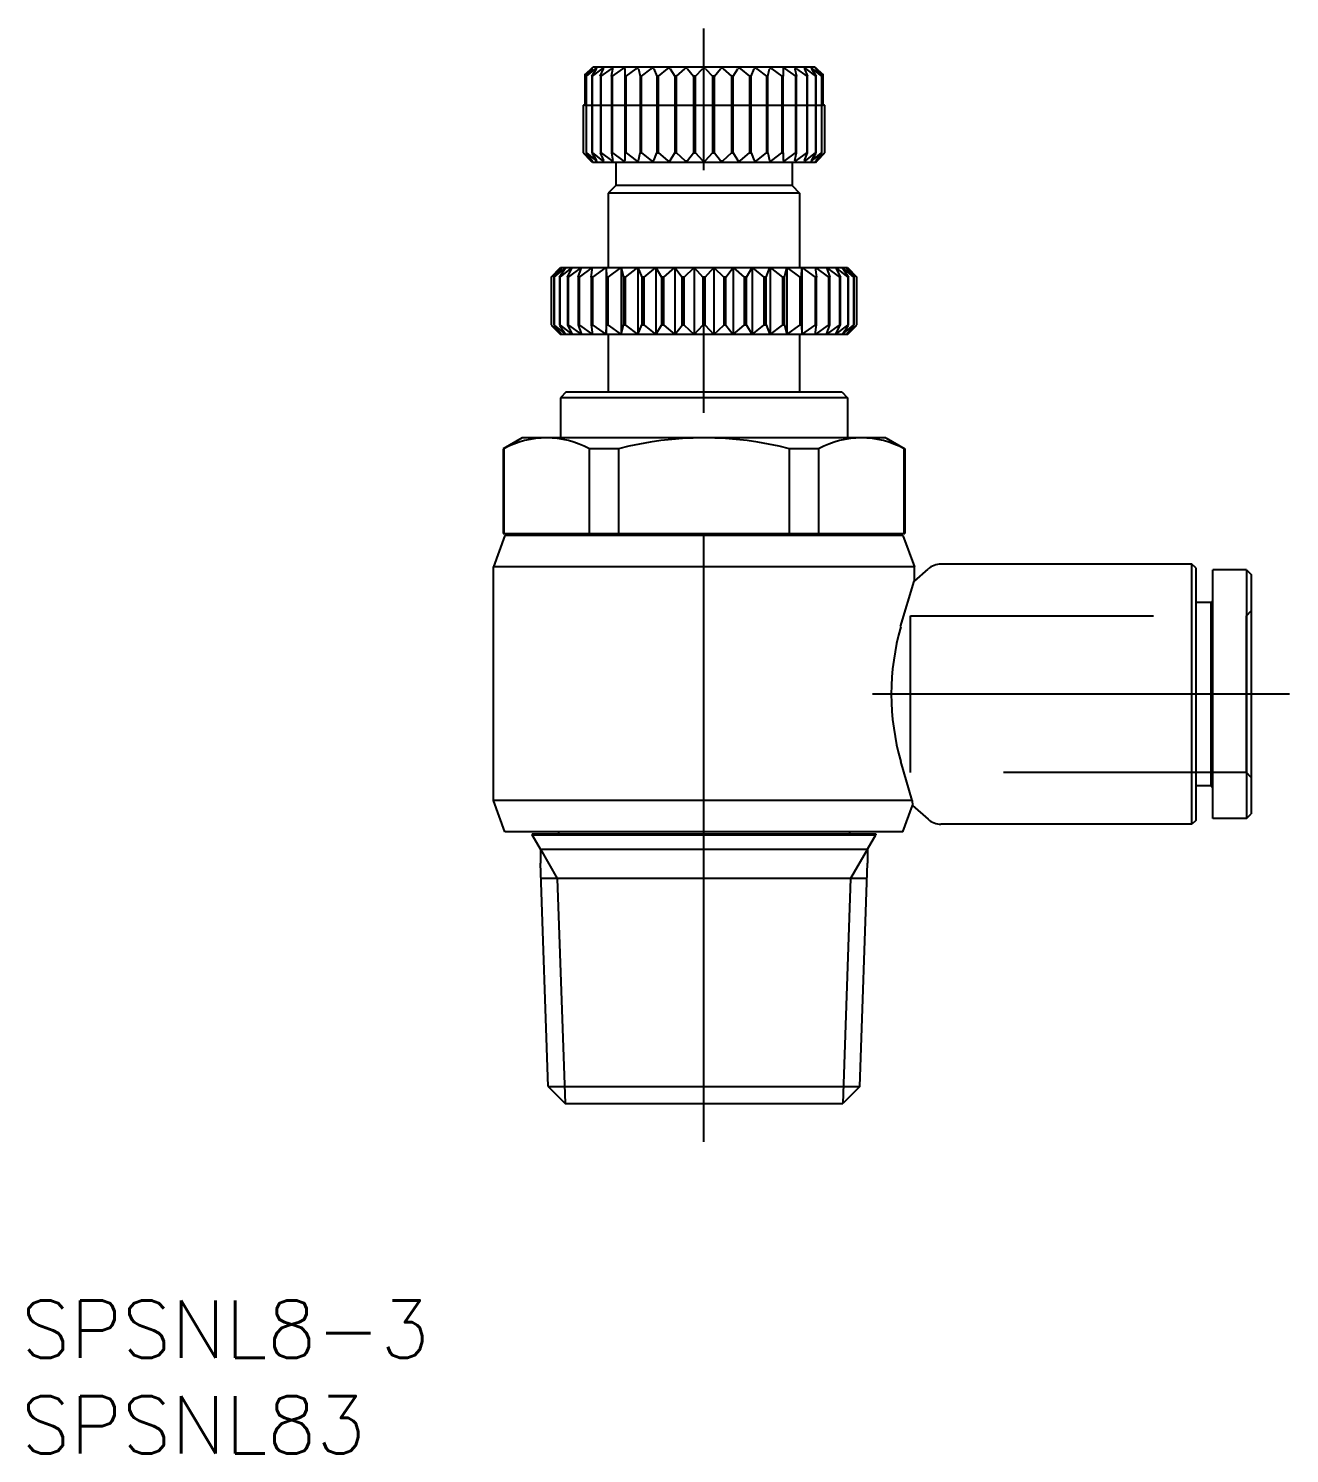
# Model space of a CAD drawing. Extents: x -98 to 11, y -40 to 35.
# Drawn here: x -98.2 to -32.3, y -39.7 to 34.8 of the extents above; entities that cross this region are included whole.
import ezdxf

# ---------------------------------------------------------------- set-up
doc = ezdxf.new("R2010")
doc.units = 0
doc.linetypes.add('CENTER', pattern=[50.8, 31.75, -6.35, 6.35, -6.35])
doc.linetypes.add('DASHED', pattern=[19.05, 12.7, -6.35])
doc.layers.get('0').update_dxf_attribs({"linetype": 'CONTINUOUS'})
doc.layers.add('CENTER', color=1, linetype='CENTER')
doc.styles.get("Standard").update_dxf_attribs({"font": 'txt.shx', "height": 3, "bigfont": 'bigfont.shx'})

# ---------------------------------------------------------------- blocks, each defined once
blk = doc.blocks.new('*U2')
at = {"color": 7, "linetype": 'CONTINUOUS'}
blk.add_text('SPSNL83', height=3, dxfattribs=at).set_placement((-98.595, -39.696))
blk = doc.blocks.new('*U3')
at = {"color": 7, "linetype": 'CONTINUOUS'}
blk.add_text('SPSNL8-3', height=3, dxfattribs=at).set_placement((-98.595, -34.696))

msp = doc.modelspace()

# ---------------------------------------------------------------- linework, layer by layer
at = {"color": 7, "linetype": 'CONTINUOUS'}
for p, q in [((-69.129, 32.374), (-68.701, 32.8)), ((-68.701, 32.8), (-57.113, 32.8)), ((-57.113, 32.8), (-56.685, 32.374)), ((-69.13, 32.375), (-68.775, 32.696)), ((-69.129, 32.374), (-69.129, 30.8)), ((-69.069, 32.301), (-68.754, 32.696)), ((-69.047, 32.3), (-69.068, 32.3)), ((-69.068, 32.3), (-69.068, 28.3)), ((-69.048, 32.301), (-68.569, 32.696)), ((-69.047, 28.3), (-69.047, 32.3)), ((-68.775, 32.696), (-68.741, 32.722)), ((-68.769, 32.3), (-68.526, 32.696)), ((-68.733, 32.3), (-68.768, 32.3)), ((-68.768, 32.3), (-68.768, 28.3)), ((-68.754, 32.696), (-68.735, 32.72)), ((-68.734, 32.301), (-68.223, 32.696)), ((-68.733, 28.3), (-68.733, 32.3)), ((-68.325, 32.3), (-68.159, 32.696)), ((-68.276, 32.3), (-68.324, 32.3)), ((-68.324, 32.3), (-68.324, 28.3)), ((-68.277, 32.301), (-67.747, 32.697)), ((-68.276, 28.3), (-68.276, 32.3)), ((-67.747, 32.3), (-67.663, 32.695)), ((-67.687, 32.3), (-67.747, 32.3)), ((-67.747, 32.3), (-67.747, 28.3)), ((-67.688, 32.301), (-67.151, 32.697)), ((-67.687, 28.3), (-67.687, 32.3)), ((-67.05, 32.695), (-67.05, 32.3)), ((-66.98, 32.3), (-67.05, 32.3)), ((-67.05, 32.3), (-67.05, 28.3)), ((-66.981, 32.301), (-66.451, 32.697)), ((-66.98, 28.3), (-66.98, 32.3)), ((-66.335, 32.695), (-66.251, 32.3)), ((-66.173, 32.3), (-66.251, 32.3)), ((-66.251, 32.3), (-66.251, 28.3)), ((-66.174, 32.301), (-65.663, 32.696)), ((-66.173, 28.3), (-66.173, 32.3)), ((-65.536, 32.696), (-65.37, 32.3)), ((-65.285, 32.3), (-65.37, 32.3)), ((-65.37, 32.3), (-65.37, 28.3)), ((-65.286, 32.301), (-64.808, 32.696)), ((-65.285, 28.3), (-65.285, 32.3)), ((-64.672, 32.696), (-64.428, 32.3)), ((-64.339, 32.3), (-64.429, 32.3)), ((-64.429, 32.3), (-64.429, 28.3)), ((-64.34, 32.301), (-63.906, 32.696)), ((-64.339, 28.3), (-64.339, 32.3)), ((-63.764, 32.696), (-63.449, 32.301)), ((-63.358, 32.3), (-63.45, 32.3)), ((-63.45, 32.3), (-63.45, 28.3)), ((-63.359, 32.301), (-62.979, 32.696)), ((-63.358, 28.3), (-63.358, 32.3)), ((-62.836, 32.696), (-62.456, 32.301)), ((-62.365, 32.3), (-62.457, 32.3)), ((-62.457, 32.3), (-62.457, 28.3)), ((-62.366, 32.301), (-62.051, 32.696)), ((-62.365, 28.3), (-62.365, 32.3)), ((-61.909, 32.696), (-61.475, 32.301)), ((-61.386, 32.3), (-61.476, 32.3)), ((-61.476, 32.3), (-61.476, 28.3)), ((-61.387, 32.3), (-61.143, 32.696)), ((-61.386, 28.3), (-61.386, 32.3)), ((-61.007, 32.696), (-60.529, 32.301)), ((-60.444, 32.3), (-60.53, 32.3)), ((-60.53, 32.3), (-60.53, 28.3)), ((-60.445, 32.3), (-60.279, 32.696)), ((-60.444, 28.3), (-60.444, 32.3)), ((-60.152, 32.696), (-59.641, 32.301)), ((-59.563, 32.3), (-59.642, 32.3)), ((-59.642, 32.3), (-59.642, 28.3)), ((-59.564, 32.3), (-59.48, 32.695)), ((-59.563, 28.3), (-59.563, 32.3)), ((-59.364, 32.697), (-58.834, 32.301)), ((-58.765, 32.3), (-58.835, 32.3)), ((-58.835, 32.3), (-58.835, 28.3)), ((-58.765, 32.695), (-58.765, 32.3)), ((-58.765, 28.3), (-58.765, 32.3)), ((-58.664, 32.697), (-58.127, 32.301)), ((-58.152, 32.695), (-58.068, 32.3)), ((-58.068, 32.3), (-58.128, 32.3)), ((-58.128, 32.3), (-58.128, 28.3)), ((-58.068, 32.697), (-57.538, 32.301)), ((-58.068, 28.3), (-58.068, 32.3)), ((-57.656, 32.696), (-57.49, 32.3)), ((-57.591, 32.696), (-57.082, 32.3)), ((-57.491, 32.3), (-57.539, 32.3)), ((-57.539, 32.3), (-57.539, 28.3)), ((-57.491, 28.3), (-57.491, 32.3)), ((-57.289, 32.696), (-57.046, 32.3)), ((-57.246, 32.696), (-56.768, 32.3)), ((-57.046, 32.3), (-57.082, 32.3)), ((-57.082, 32.3), (-57.082, 28.3)), ((-57.061, 32.696), (-57.08, 32.72)), ((-57.039, 32.696), (-57.074, 32.722)), ((-57.061, 32.696), (-56.747, 32.3)), ((-57.046, 28.3), (-57.046, 32.3)), ((-57.039, 32.696), (-56.685, 32.374)), ((-56.747, 32.3), (-56.768, 32.3)), ((-56.768, 32.3), (-56.768, 28.3)), ((-56.747, 28.3), (-56.747, 32.3)), ((-56.685, 30.8), (-56.685, 32.374)), ((-69.216, 30.8), (-69.209, 30.8)), ((-69.216, 30.8), (-69.216, 28.3)), ((-69.129, 30.8), (-69.209, 30.8)), ((-69.209, 28.3), (-69.209, 30.8)), ((-56.606, 30.8), (-56.685, 30.8)), ((-56.606, 30.8), (-56.606, 28.3)), ((-56.606, 30.8), (-56.598, 30.8)), ((-56.598, 28.3), (-56.598, 30.8)), ((-69.217, 28.299), (-68.837, 27.905)), ((-69.216, 28.3), (-69.209, 28.3)), ((-69.21, 28.299), (-68.776, 27.904)), ((-69.069, 28.299), (-68.754, 27.904)), ((-69.068, 28.3), (-69.047, 28.3)), ((-69.048, 28.299), (-68.568, 27.905)), ((-68.837, 27.905), (-68.807, 27.875)), ((-68.837, 27.905), (-68.807, 27.875)), ((-68.732, 27.8), (-68.807, 27.875)), ((-68.776, 27.904), (-68.741, 27.878)), ((-68.769, 28.3), (-68.526, 27.904)), ((-68.768, 28.3), (-68.733, 28.3)), ((-68.754, 27.904), (-68.735, 27.88)), ((-68.734, 28.299), (-68.223, 27.905)), ((-57.082, 27.8), (-68.732, 27.8)), ((-68.325, 28.3), (-68.159, 27.904)), ((-68.324, 28.3), (-68.276, 28.3)), ((-68.277, 28.299), (-67.747, 27.903)), ((-67.747, 28.3), (-67.687, 28.3)), ((-67.747, 28.3), (-67.663, 27.905)), ((-67.688, 28.299), (-67.151, 27.903)), ((-67.507, 27.8), (-67.507, 26.6)), ((-67.05, 28.3), (-66.98, 28.3)), ((-67.05, 28.3), (-67.05, 27.905)), ((-66.981, 28.299), (-66.451, 27.903)), ((-66.335, 27.905), (-66.251, 28.3)), ((-66.251, 28.3), (-66.173, 28.3)), ((-66.174, 28.299), (-65.663, 27.904)), ((-65.536, 27.904), (-65.37, 28.3)), ((-65.37, 28.3), (-65.285, 28.3)), ((-65.286, 28.299), (-64.808, 27.904)), ((-64.672, 27.904), (-64.428, 28.3)), ((-64.429, 28.3), (-64.339, 28.3)), ((-64.34, 28.299), (-63.906, 27.904)), ((-63.764, 27.904), (-63.449, 28.299)), ((-63.45, 28.3), (-63.358, 28.3)), ((-63.359, 28.299), (-62.979, 27.904)), ((-62.836, 27.904), (-62.456, 28.299)), ((-62.457, 28.3), (-62.365, 28.3)), ((-62.366, 28.299), (-62.051, 27.904)), ((-61.909, 27.904), (-61.475, 28.299)), ((-61.476, 28.3), (-61.386, 28.3)), ((-61.387, 28.3), (-61.143, 27.904)), ((-61.007, 27.904), (-60.529, 28.299)), ((-60.53, 28.3), (-60.444, 28.3)), ((-60.445, 28.3), (-60.279, 27.904)), ((-60.152, 27.904), (-59.641, 28.299)), ((-59.642, 28.3), (-59.563, 28.3)), ((-59.564, 28.3), (-59.48, 27.905)), ((-59.364, 27.903), (-58.834, 28.299)), ((-58.835, 28.3), (-58.765, 28.3)), ((-58.765, 28.3), (-58.765, 27.905)), ((-58.664, 27.903), (-58.127, 28.299)), ((-58.307, 27.8), (-58.307, 26.6)), ((-58.152, 27.905), (-58.068, 28.3)), ((-58.128, 28.3), (-58.068, 28.3)), ((-58.068, 27.903), (-57.538, 28.299)), ((-57.656, 27.904), (-57.49, 28.3)), ((-57.591, 27.904), (-57.081, 28.299)), ((-57.539, 28.3), (-57.491, 28.3)), ((-57.289, 27.904), (-57.046, 28.3)), ((-57.246, 27.904), (-56.767, 28.299)), ((-57.082, 28.3), (-57.046, 28.3)), ((-57.082, 27.8), (-57.007, 27.875)), ((-57.061, 27.904), (-57.08, 27.88)), ((-57.039, 27.904), (-57.074, 27.878)), ((-57.061, 27.904), (-56.746, 28.299)), ((-57.039, 27.904), (-56.605, 28.299)), ((-57.007, 27.875), (-56.978, 27.905)), ((-56.978, 27.905), (-57.007, 27.875)), ((-57.007, 27.875), (-56.978, 27.905)), ((-56.977, 27.904), (-56.598, 28.299)), ((-56.768, 28.3), (-56.747, 28.3)), ((-56.606, 28.3), (-56.598, 28.3)), ((-67.507, 26.6), (-67.907, 26.2)), ((-57.907, 26.2), (-67.907, 26.2)), ((-67.907, 26.2), (-67.907, 22.3)), ((-58.307, 26.6), (-67.507, 26.6)), ((-58.307, 26.6), (-57.907, 26.2)), ((-57.907, 26.2), (-57.907, 22.3)), ((-70.894, 21.801), (-70.409, 22.301)), ((-70.884, 21.8), (-70.893, 21.8)), ((-70.893, 21.8), (-70.893, 19.3)), ((-70.885, 21.801), (-70.339, 22.301)), ((-70.884, 19.3), (-70.884, 21.8)), ((-70.753, 21.801), (-70.339, 22.301)), ((-70.727, 21.8), (-70.752, 21.8)), ((-70.752, 21.8), (-70.752, 19.3)), ((-70.729, 21.801), (-70.131, 22.301)), ((-70.727, 19.3), (-70.727, 21.8)), ((-70.467, 21.801), (-70.13, 22.301)), ((-70.425, 21.8), (-70.466, 21.8)), ((-70.466, 21.8), (-70.466, 19.3)), ((-70.426, 21.801), (-69.788, 22.302)), ((-70.425, 19.3), (-70.425, 21.8)), ((-70.407, 22.3), (-70.338, 22.3)), ((-70.338, 22.3), (-70.129, 22.3)), ((-70.129, 22.3), (-69.787, 22.3)), ((-70.039, 21.8), (-69.788, 22.301)), ((-69.982, 21.8), (-70.038, 21.8)), ((-70.038, 21.8), (-70.038, 19.3)), ((-69.983, 21.801), (-69.317, 22.302)), ((-69.982, 19.3), (-69.982, 21.8)), ((-69.787, 22.3), (-69.316, 22.3)), ((-69.479, 21.8), (-69.316, 22.3)), ((-69.408, 21.8), (-69.478, 21.8)), ((-69.478, 21.8), (-69.478, 19.3)), ((-69.409, 21.801), (-68.726, 22.302)), ((-69.408, 19.3), (-69.408, 21.8)), ((-69.316, 22.3), (-68.725, 22.3)), ((-68.796, 21.8), (-68.726, 22.3)), ((-68.712, 21.8), (-68.795, 21.8)), ((-68.795, 21.8), (-68.795, 19.3)), ((-68.725, 22.3), (-68.027, 22.3)), ((-68.713, 21.801), (-68.028, 22.302)), ((-68.712, 19.3), (-68.712, 21.8)), ((-68.027, 22.3), (-67.233, 22.3)), ((-68.027, 22.3), (-68.027, 18.8)), ((-68.026, 22.3), (-68.003, 21.8)), ((-67.909, 21.8), (-68.003, 21.8)), ((-68.003, 21.8), (-68.003, 19.3)), ((-67.91, 21.801), (-67.234, 22.302)), ((-67.909, 19.3), (-67.909, 21.8)), ((-67.233, 22.3), (-66.358, 22.3)), ((-67.233, 22.3), (-67.233, 18.8)), ((-67.232, 22.3), (-67.115, 21.8)), ((-67.012, 21.8), (-67.116, 21.8)), ((-67.116, 21.8), (-67.116, 19.3)), ((-67.013, 21.801), (-66.359, 22.302)), ((-67.012, 19.3), (-67.012, 21.8)), ((-66.358, 22.3), (-65.419, 22.3)), ((-66.358, 22.3), (-66.358, 18.8)), ((-66.357, 22.3), (-66.15, 21.8)), ((-66.039, 21.8), (-66.15, 21.8)), ((-66.15, 21.8), (-66.15, 19.3)), ((-66.04, 21.801), (-65.42, 22.302)), ((-66.039, 19.3), (-66.039, 21.8)), ((-65.419, 22.3), (-64.433, 22.3)), ((-65.419, 22.3), (-65.419, 18.8)), ((-65.418, 22.301), (-65.123, 21.801)), ((-65.007, 21.8), (-65.124, 21.8)), ((-65.124, 21.8), (-65.124, 19.3)), ((-65.008, 21.801), (-64.435, 22.301)), ((-65.007, 19.3), (-65.007, 21.8)), ((-64.433, 22.3), (-63.419, 22.3)), ((-64.433, 22.3), (-64.433, 18.8)), ((-64.432, 22.301), (-64.056, 21.801)), ((-63.936, 21.8), (-64.057, 21.8)), ((-64.057, 21.8), (-64.057, 19.3)), ((-63.938, 21.801), (-63.421, 22.301)), ((-63.936, 19.3), (-63.936, 21.8)), ((-63.419, 22.3), (-62.396, 22.3)), ((-63.419, 22.3), (-63.419, 18.8)), ((-63.418, 22.301), (-62.967, 21.801)), ((-62.847, 21.8), (-62.968, 21.8)), ((-62.968, 21.8), (-62.968, 19.3)), ((-62.848, 21.801), (-62.397, 22.301)), ((-62.847, 19.3), (-62.847, 21.8)), ((-62.396, 22.3), (-61.381, 22.3)), ((-62.396, 22.3), (-62.396, 18.8)), ((-62.394, 22.301), (-61.877, 21.801)), ((-61.758, 21.8), (-61.878, 21.8)), ((-61.878, 21.8), (-61.878, 19.3)), ((-61.759, 21.801), (-61.383, 22.301)), ((-61.758, 19.3), (-61.758, 21.8)), ((-61.381, 22.3), (-60.396, 22.3)), ((-61.381, 22.3), (-61.381, 18.8)), ((-61.38, 22.301), (-60.807, 21.801)), ((-60.691, 21.8), (-60.808, 21.8)), ((-60.808, 21.8), (-60.808, 19.3)), ((-60.692, 21.801), (-60.397, 22.301)), ((-60.691, 19.3), (-60.691, 21.8)), ((-60.396, 22.3), (-59.457, 22.3)), ((-60.396, 22.3), (-60.396, 18.8)), ((-60.395, 22.302), (-59.775, 21.801)), ((-59.665, 21.8), (-59.776, 21.8)), ((-59.776, 21.8), (-59.776, 19.3)), ((-59.665, 21.8), (-59.458, 22.3)), ((-59.665, 19.3), (-59.665, 21.8)), ((-59.457, 22.3), (-58.582, 22.3)), ((-59.457, 22.3), (-59.457, 18.8)), ((-59.456, 22.302), (-58.802, 21.801)), ((-58.699, 21.8), (-58.803, 21.8)), ((-58.803, 21.8), (-58.803, 19.3)), ((-58.699, 21.8), (-58.583, 22.3)), ((-58.699, 19.3), (-58.699, 21.8)), ((-58.582, 22.3), (-57.788, 22.3)), ((-58.582, 22.3), (-58.582, 18.8)), ((-58.581, 22.302), (-57.905, 21.801)), ((-57.812, 21.8), (-57.906, 21.8)), ((-57.906, 21.8), (-57.906, 19.3)), ((-57.812, 21.8), (-57.788, 22.3)), ((-57.812, 19.3), (-57.812, 21.8)), ((-57.788, 22.3), (-57.09, 22.3)), ((-57.788, 22.3), (-57.788, 18.8)), ((-57.787, 22.302), (-57.101, 21.801)), ((-57.019, 21.8), (-57.102, 21.8)), ((-57.102, 21.8), (-57.102, 19.3)), ((-57.09, 22.3), (-56.499, 22.3)), ((-57.089, 22.3), (-57.019, 21.8)), ((-57.088, 22.302), (-56.406, 21.801)), ((-57.019, 19.3), (-57.019, 21.8)), ((-56.499, 22.3), (-56.028, 22.3)), ((-56.499, 22.3), (-56.336, 21.8)), ((-56.498, 22.302), (-55.831, 21.801)), ((-56.337, 21.8), (-56.407, 21.8)), ((-56.407, 21.8), (-56.407, 19.3)), ((-56.337, 19.3), (-56.337, 21.8)), ((-56.028, 22.3), (-55.686, 22.3)), ((-56.027, 22.302), (-55.389, 21.801)), ((-56.027, 22.301), (-55.776, 21.8)), ((-55.777, 21.8), (-55.833, 21.8)), ((-55.833, 21.8), (-55.833, 19.3)), ((-55.777, 19.3), (-55.777, 21.8)), ((-55.686, 22.3), (-55.477, 22.3)), ((-55.684, 22.301), (-55.086, 21.801)), ((-55.684, 22.301), (-55.348, 21.801)), ((-55.477, 22.3), (-55.407, 22.3)), ((-55.476, 22.301), (-54.929, 21.801)), ((-55.476, 22.301), (-55.062, 21.801)), ((-55.406, 22.301), (-54.921, 21.801)), ((-55.349, 21.8), (-55.39, 21.8)), ((-55.39, 21.8), (-55.39, 19.3)), ((-55.349, 19.3), (-55.349, 21.8)), ((-55.063, 21.8), (-55.087, 21.8)), ((-55.087, 21.8), (-55.087, 19.3)), ((-55.063, 19.3), (-55.063, 21.8)), ((-54.922, 21.8), (-54.93, 21.8)), ((-54.93, 21.8), (-54.93, 19.3)), ((-54.922, 19.3), (-54.922, 21.8)), ((-70.894, 19.299), (-70.409, 18.799)), ((-70.893, 19.3), (-70.884, 19.3)), ((-70.885, 19.299), (-70.339, 18.799)), ((-70.753, 19.299), (-70.339, 18.799)), ((-70.752, 19.3), (-70.727, 19.3)), ((-70.729, 19.299), (-70.131, 18.799)), ((-70.467, 19.299), (-70.13, 18.799)), ((-70.466, 19.3), (-70.425, 19.3)), ((-70.426, 19.299), (-69.788, 18.798)), ((-70.338, 18.8), (-70.407, 18.8)), ((-70.129, 18.8), (-70.338, 18.8)), ((-69.787, 18.8), (-70.129, 18.8)), ((-70.039, 19.3), (-69.788, 18.799)), ((-70.038, 19.3), (-69.982, 19.3)), ((-69.983, 19.299), (-69.317, 18.798)), ((-69.316, 18.8), (-69.787, 18.8)), ((-69.479, 19.3), (-69.316, 18.8)), ((-69.478, 19.3), (-69.408, 19.3)), ((-69.409, 19.299), (-68.726, 18.798)), ((-68.725, 18.8), (-69.316, 18.8)), ((-68.796, 19.3), (-68.726, 18.8)), ((-68.795, 19.3), (-68.712, 19.3)), ((-68.027, 18.8), (-68.725, 18.8)), ((-68.713, 19.299), (-68.028, 18.798)), ((-67.233, 18.8), (-68.027, 18.8)), ((-68.026, 18.8), (-68.003, 19.3)), ((-68.003, 19.3), (-67.909, 19.3)), ((-67.91, 19.299), (-67.234, 18.798)), ((-67.907, 18.8), (-67.907, 15.8)), ((-66.358, 18.8), (-67.233, 18.8)), ((-67.232, 18.8), (-67.115, 19.3)), ((-67.116, 19.3), (-67.012, 19.3)), ((-67.013, 19.299), (-66.359, 18.798)), ((-65.419, 18.8), (-66.358, 18.8)), ((-66.357, 18.8), (-66.15, 19.3)), ((-66.15, 19.3), (-66.039, 19.3)), ((-66.04, 19.299), (-65.42, 18.798)), ((-64.433, 18.8), (-65.419, 18.8)), ((-65.418, 18.799), (-65.123, 19.299)), ((-65.124, 19.3), (-65.007, 19.3)), ((-65.008, 19.299), (-64.435, 18.799)), ((-63.419, 18.8), (-64.433, 18.8)), ((-64.432, 18.799), (-64.056, 19.299)), ((-64.057, 19.3), (-63.936, 19.3)), ((-63.938, 19.299), (-63.421, 18.799)), ((-62.396, 18.8), (-63.419, 18.8)), ((-63.418, 18.799), (-62.967, 19.299)), ((-62.968, 19.3), (-62.847, 19.3)), ((-62.848, 19.299), (-62.397, 18.799)), ((-61.381, 18.8), (-62.396, 18.8)), ((-62.394, 18.799), (-61.877, 19.299)), ((-61.878, 19.3), (-61.758, 19.3)), ((-61.759, 19.299), (-61.383, 18.799)), ((-60.396, 18.8), (-61.381, 18.8)), ((-61.38, 18.799), (-60.807, 19.299)), ((-60.808, 19.3), (-60.691, 19.3)), ((-60.692, 19.299), (-60.397, 18.799)), ((-59.457, 18.8), (-60.396, 18.8)), ((-60.395, 18.798), (-59.775, 19.299)), ((-59.776, 19.3), (-59.665, 19.3)), ((-59.665, 19.3), (-59.458, 18.8)), ((-58.582, 18.8), (-59.457, 18.8)), ((-59.456, 18.798), (-58.802, 19.299)), ((-58.803, 19.3), (-58.699, 19.3)), ((-58.699, 19.3), (-58.583, 18.8)), ((-57.788, 18.8), (-58.582, 18.8)), ((-58.581, 18.798), (-57.905, 19.299)), ((-57.907, 18.8), (-57.907, 15.8)), ((-57.906, 19.3), (-57.812, 19.3)), ((-57.812, 19.3), (-57.788, 18.8)), ((-57.09, 18.8), (-57.788, 18.8)), ((-57.787, 18.798), (-57.101, 19.299)), ((-57.102, 19.3), (-57.019, 19.3)), ((-56.499, 18.8), (-57.09, 18.8)), ((-57.089, 18.8), (-57.019, 19.3)), ((-57.088, 18.798), (-56.406, 19.299)), ((-56.499, 18.8), (-56.336, 19.3)), ((-56.028, 18.8), (-56.499, 18.8)), ((-56.498, 18.798), (-55.831, 19.299)), ((-56.407, 19.3), (-56.337, 19.3)), ((-55.686, 18.8), (-56.028, 18.8)), ((-56.027, 18.799), (-55.776, 19.3)), ((-56.027, 18.798), (-55.389, 19.299)), ((-55.833, 19.3), (-55.777, 19.3)), ((-55.477, 18.8), (-55.686, 18.8)), ((-55.684, 18.799), (-55.086, 19.299)), ((-55.684, 18.799), (-55.348, 19.299)), ((-55.407, 18.8), (-55.477, 18.8)), ((-55.476, 18.799), (-54.929, 19.299)), ((-55.476, 18.799), (-55.062, 19.299)), ((-55.406, 18.799), (-54.921, 19.299)), ((-55.39, 19.3), (-55.349, 19.3)), ((-55.087, 19.3), (-55.063, 19.3)), ((-54.93, 19.3), (-54.922, 19.3)), ((-70.107, 15.8), (-70.407, 15.5)), ((-70.107, 15.8), (-55.707, 15.8)), ((-55.707, 15.8), (-55.407, 15.5)), ((-55.407, 15.5), (-70.407, 15.5)), ((-70.407, 15.5), (-70.407, 13.4)), ((-55.407, 15.5), (-55.407, 13.4)), ((-72.407, 13.4), (-73.407, 12.823)), ((-73.371, 12.823), (-73.407, 12.823)), ((-73.407, 12.823), (-73.407, 8.4)), ((-73.371, 12.823), (-73.371, 8.4)), ((-71.135, 13.4), (-72.407, 13.4)), ((-62.907, 13.4), (-71.135, 13.4)), ((-68.899, 8.4), (-68.899, 12.823)), ((-67.38, 12.823), (-68.899, 12.823)), ((-67.38, 12.823), (-67.38, 8.4)), ((-54.68, 13.4), (-62.907, 13.4)), ((-58.435, 8.4), (-58.435, 12.823)), ((-56.916, 12.823), (-58.435, 12.823)), ((-56.916, 12.823), (-56.916, 8.4)), ((-53.407, 13.4), (-54.68, 13.4)), ((-53.407, 13.4), (-52.407, 12.823)), ((-52.444, 8.4), (-52.444, 12.823)), ((-52.407, 12.823), (-52.444, 12.823)), ((-52.407, 12.823), (-52.407, 8.4)), ((-73.307, 8.3), (-73.907, 6.652)), ((-73.407, 8.4), (-73.371, 8.4)), ((-73.371, 8.4), (-68.899, 8.4)), ((-52.507, 8.3), (-73.307, 8.3)), ((-70.507, 8.4), (-70.507, 8.3)), ((-68.899, 8.4), (-67.38, 8.4)), ((-67.38, 8.4), (-58.435, 8.4)), ((-58.435, 8.4), (-56.916, 8.4)), ((-56.916, 8.4), (-52.444, 8.4)), ((-55.307, 8.4), (-55.307, 8.3)), ((-52.507, 8.3), (-51.907, 6.652)), ((-52.444, 8.4), (-52.407, 8.4)), ((-37.407, 6.8), (-50.524, 6.8)), ((-37.407, -6.8), (-37.407, 6.8)), ((-37.207, 6.6), (-37.407, 6.8)), ((-51.907, 6.652), (-73.907, 6.652)), ((-73.907, -5.552), (-73.907, 6.652)), ((-51.907, 5.9), (-51.907, 6.652)), ((-51.907, 5.9), (-51.193, 6.543)), ((-37.207, 6.6), (-37.207, -6.6)), ((-34.557, 6.5), (-36.307, 6.5)), ((-36.307, -6.5), (-36.307, 6.5)), ((-34.557, 6.5), (-34.307, 6.25)), ((-34.557, 6.5), (-34.557, -6.5)), ((-34.307, 6.25), (-34.307, -6.25)), ((-52.637, 3.529), (-51.923, 5.905)), ((-36.407, 4.8), (-37.207, 4.8)), ((-36.407, 4.8), (-36.307, 4.9)), ((-36.407, -4.8), (-36.407, 4.8)), ((-52.634, -3.528), (-52.043, -5.555)), ((-36.407, -4.8), (-37.207, -4.8)), ((-36.407, -4.8), (-36.307, -4.9)), ((-52.031, -5.552), (-73.907, -5.552)), ((-73.307, -7.2), (-73.907, -5.552)), ((-52.507, -7.2), (-52.003, -5.814)), ((-52.031, -5.552), (-52.003, -5.814)), ((-52.003, -5.814), (-51.193, -6.543)), ((-37.207, -6.6), (-37.407, -6.8)), ((-34.557, -6.5), (-36.307, -6.5)), ((-34.557, -6.5), (-34.307, -6.25)), ((-52.507, -7.2), (-73.307, -7.2)), ((-71.889, -7.3), (-53.926, -7.3)), ((-71.889, -7.3), (-71.889, -7.35)), ((-71.889, -7.35), (-53.926, -7.35)), ((-71.456, -8.1), (-71.889, -7.35)), ((-70.507, -7.2), (-70.507, -7.3)), ((-55.307, -7.2), (-55.307, -7.3)), ((-54.359, -8.1), (-53.926, -7.35)), ((-53.926, -7.3), (-53.926, -7.35)), ((-37.407, -6.8), (-50.524, -6.8)), ((-71.456, -8.1), (-54.359, -8.1)), ((-71.456, -8.1), (-71.456, -8.831)), ((-54.359, -8.1), (-54.359, -8.831)), ((-71.048, -20.513), (-71.456, -8.831)), ((-54.767, -20.513), (-54.359, -8.831)), ((-54.387, -9.631), (-71.424, -9.631)), ((-71.048, -20.513), (-54.767, -20.513)), ((-71.048, -20.513), (-70.161, -21.4)), ((-54.767, -20.513), (-55.654, -21.4)), ((-70.161, -21.4), (-55.654, -21.4))]:
    msp.add_line(p, q, dxfattribs=at)
at = {"color": 3, "linetype": 'DASHED'}
for p, q in [((-69.129, 30.8), (-56.685, 30.8)), ((-52.107, 4.1), (-34.557, 4.1)), ((-52.107, -4.1), (-52.107, 4.1)), ((-34.557, 4.1), (-34.307, 4.35)), ((-34.557, -4.1), (-34.557, 4.1)), ((-34.557, -4.1), (-52.107, -4.1)), ((-34.307, -4.35), (-34.557, -4.1))]:
    msp.add_line(p, q, dxfattribs=at)
at = {"color": 3, "linetype": 'CONTINUOUS'}
for p, q in [((-71.456, -8.1), (-70.572, -9.631)), ((-54.359, -8.1), (-55.243, -9.631)), ((-70.572, -9.631), (-70.161, -21.4)), ((-55.243, -9.631), (-55.654, -21.4))]:
    msp.add_line(p, q, dxfattribs=at)
at = {"color": 7, "linetype": 'CONTINUOUS'}
for centre, radius, start, end in [((-68.731, 32.707), 0.0181, 104.04183, 124.759), ((-68.735, 32.724), 0.00118, 345.08201, 106.05787), ((-68.746, 32.726), 0.0128, 330.5686, 349.74498), ((-68.468, 32.577), 0.157, 109.24772, 130.33271), ((-68.561, 32.728), 0.0479, 317.31641, 347.87185), ((-68.518, 32.72), 0.00489, 336.60196, 102.37157), ((-68.081, 32.493), 0.248, 112.53872, 125.13073), ((-68.166, 32.702), 0.0232, 66.98784, 114.30581), ((-68.189, 32.715), 0.0355, 327.44701, 353.0339), ((-68.165, 32.714), 0.0117, 341.28507, 49.09386), ((-67.541, 32.354), 0.399, 112.84922, 121.04384), ((-67.679, 32.672), 0.0531, 89.35754, 108.13259), ((-67.679, 32.708), 0.0172, 22.94302, 90), ((-67.692, 32.705), 0.0308, 341.37211, 17.57009), ((-67.071, 32.598), 0.127, 92.70375, 129.19856), ((-67.077, 32.698), 0.027, 354.41715, 89.67999), ((-66.382, 32.628), 0.0972, 73.76648, 134.8164), ((-66.371, 32.687), 0.0373, 12.3395, 63.92918), ((-65.584, 32.592), 0.131, 82.60188, 127.30583), ((-65.582, 32.673), 0.0518, 26.12097, 72.72123), ((-64.74, 32.629), 0.0956, 44.27842, 135.21482), ((-63.835, 32.623), 0.102, 45.68024, 134.07894), ((-62.907, 32.621), 0.104, 46.22422, 133.77578), ((-61.98, 32.623), 0.102, 45.92106, 134.31976), ((-61.075, 32.629), 0.0956, 44.78518, 135.72158), ((-60.233, 32.673), 0.0518, 107.27877, 153.87903), ((-60.231, 32.592), 0.131, 52.69417, 97.39812), ((-59.443, 32.687), 0.0373, 116.07082, 167.6605), ((-59.433, 32.628), 0.0972, 45.1836, 106.23352), ((-58.738, 32.698), 0.027, 90.32001, 185.58285), ((-58.744, 32.598), 0.127, 50.79408, 87.2955), ((-58.123, 32.705), 0.0308, 162.42991, 198.62789), ((-58.136, 32.708), 0.0172, 87.36404, 157.05698), ((-58.135, 32.673), 0.0522, 71.78664, 90.0137), ((-58.274, 32.354), 0.399, 58.95616, 67.15078), ((-57.65, 32.714), 0.0117, 130.90614, 198.71493), ((-57.626, 32.715), 0.0355, 186.9661, 212.55299), ((-57.649, 32.702), 0.0232, 65.69419, 113.01216), ((-57.734, 32.493), 0.248, 54.86927, 67.46128), ((-57.296, 32.72), 0.00489, 77.62843, 203.39804), ((-57.254, 32.728), 0.0479, 192.12875, 222.68345), ((-57.347, 32.577), 0.157, 49.66631, 70.7522), ((-57.08, 32.724), 0.00118, 73.94213, 194.91799), ((-57.069, 32.726), 0.0128, 190.25502, 209.4314), ((-57.084, 32.707), 0.0181, 55.241, 75.95817), ((-68.731, 27.893), 0.0181, 235.241, 255.95817), ((-68.746, 27.874), 0.0128, 10.25502, 29.4314), ((-68.735, 27.876), 0.00118, 253.94213, 14.91799), ((-68.482, 27.992), 0.123, 225.29285, 252.22003), ((-68.561, 27.872), 0.0479, 12.12815, 42.68359), ((-68.518, 27.88), 0.00489, 257.62843, 23.39804), ((-68.117, 28.031), 0.165, 230.13329, 249.04846), ((-68.166, 27.898), 0.0232, 245.69419, 293.01216), ((-68.189, 27.885), 0.0355, 6.9661, 32.55299), ((-68.165, 27.886), 0.0117, 310.90614, 18.71493), ((-67.541, 28.246), 0.399, 238.95616, 247.15078), ((-67.68, 27.927), 0.0522, 251.79222, 270.00811), ((-67.679, 27.892), 0.0172, 267.36404, 337.05698), ((-67.692, 27.895), 0.0308, 342.42991, 18.62789), ((-67.071, 28.002), 0.127, 230.80144, 267.29625), ((-67.077, 27.902), 0.027, 270.32001, 5.58285), ((-66.382, 27.972), 0.0972, 225.1836, 286.23352), ((-66.371, 27.913), 0.0373, 296.07082, 347.6605), ((-65.584, 28.008), 0.131, 232.69417, 277.39812), ((-65.582, 27.927), 0.0518, 287.27877, 333.87903), ((-64.74, 27.971), 0.0956, 224.78518, 315.72158), ((-63.835, 27.977), 0.102, 225.92106, 314.31976), ((-62.907, 27.979), 0.104, 226.22231, 313.77769), ((-61.98, 27.977), 0.102, 225.68024, 314.07894), ((-61.075, 27.971), 0.0956, 224.27842, 315.21482), ((-60.233, 27.927), 0.0518, 206.12097, 252.72123), ((-60.231, 28.008), 0.131, 262.60188, 307.30583), ((-59.443, 27.913), 0.0373, 192.3395, 243.92918), ((-59.433, 27.972), 0.0972, 253.76648, 314.8164), ((-58.738, 27.902), 0.027, 174.41715, 269.67999), ((-58.744, 28.002), 0.127, 272.70375, 309.19856), ((-58.123, 27.895), 0.0308, 161.37211, 197.57009), ((-58.136, 27.892), 0.0172, 202.94302, 272.63596), ((-58.135, 27.927), 0.0522, 269.9863, 288.21336), ((-58.274, 28.246), 0.399, 292.84922, 301.04384), ((-57.65, 27.886), 0.0117, 161.28507, 229.09386), ((-57.626, 27.885), 0.0355, 147.44701, 173.0339), ((-57.649, 27.898), 0.0232, 246.98784, 294.30581), ((-57.734, 28.107), 0.248, 292.53872, 305.13073), ((-57.254, 27.872), 0.0479, 137.31641, 167.87185), ((-57.296, 27.88), 0.00489, 156.60196, 282.37157), ((-57.347, 28.023), 0.157, 289.24776, 310.33267), ((-57.069, 27.874), 0.0128, 150.5686, 169.74498), ((-57.08, 27.876), 0.00118, 165.08201, 286.05787), ((-57.084, 27.893), 0.0181, 284.04183, 304.759), ((-71.135, 8.781), 4.619, 61.04498, 118.95502), ((-62.907, -4.209), 17.609, 75.28767, 104.71233), ((-54.68, 8.781), 4.619, 61.04498, 118.95502), ((-50.524, 5.8), 1, 90, 131.98721), ((-40.327, 0), 12.79, 164.00682, 195.99318), ((-50.524, -5.8), 1, 228.01279, 270)]:
    msp.add_arc(centre, radius, start, end, dxfattribs=at)
at = {"layer": 'CENTER', "color": 1, "linetype": 'CENTER'}
for p, q in [((-62.907, -23.4), (-62.907, 34.8)), ((-32.307, 0), (-54.107, 0))]:
    msp.add_line(p, q, dxfattribs=at)

# ---------------------------------------------------------------- block references
at = {"color": 7, "linetype": 'CONTINUOUS'}
for name in ['*U3', '*U2']:
    msp.add_blockref(name, (0, 0), dxfattribs=at)

doc.saveas('drawing.dxf')
